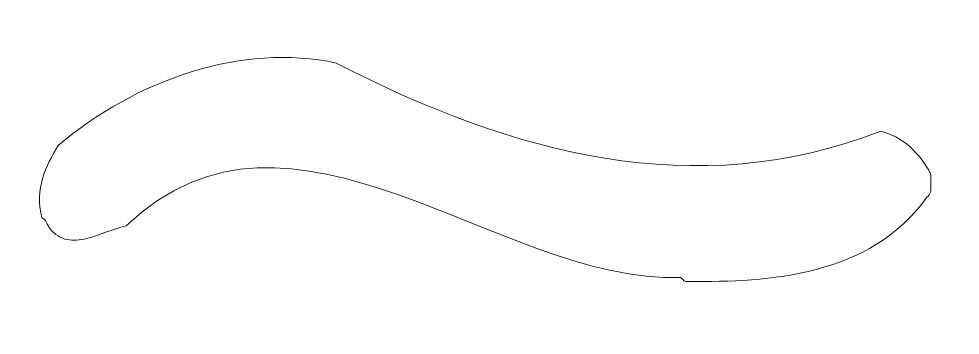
# Model space of a CAD drawing. Header units: millimetres. Extents: x -317 to 163, y -330 to 450.
# Drawn here: x -241.2 to -148, y -68.4 to -37.1 of the extents above; entities that cross this region are included whole.
import ezdxf

# ---------------------------------------------------------------- set-up
doc = ezdxf.new("R2010")
doc.units = ezdxf.units.MM
doc.header["$MEASUREMENT"] = 0
doc.layers.add('layer 1', color=7, linetype='Continuous')

msp = doc.modelspace()

# ---------------------------------------------------------------- linework, layer by layer
at = {"layer": 'layer 1', "color": 250, "lineweight": 9}
for points, knots in [([(-297.0001, 450.5), (-297.0001, 450.5), (143.0001, 450.5), (143.0001, 450.5), (143.0001, 450.5), (153.9999, 450.5), (163, 441.4999), (163, 430.4999), (163, 430.4999), (163, 430.4999), (163, -309.5), (163, -309.5), (163, -309.5), (163, -320.5), (153.9999, -329.5), (143.0001, -329.5), (143.0001, -329.5), (143.0001, -329.5), (-297.0001, -329.5), (-297.0001, -329.5), (-297.0001, -329.5), (-307.9999, -329.5), (-317, -320.5), (-317, -309.5), (-317, -309.5), (-317, -309.5), (-317, 430.4999), (-317, 430.4999), (-317, 430.4999), (-317, 441.4999), (-307.9999, 450.5), (-297.0001, 450.5)], [0, 0, 0, 0, 0.1111111, 0.1111111, 0.1111111, 0.1111111, 0.2222222, 0.2222222, 0.2222222, 0.2222222, 0.3333333, 0.3333333, 0.3333333, 0.3333333, 0.4444444, 0.4444444, 0.4444444, 0.4444444, 0.5555556, 0.5555556, 0.5555556, 0.5555556, 0.6666667, 0.6666667, 0.6666667, 0.6666667, 0.7777778, 0.7777778, 0.7777778, 0.7777778, 1, 1, 1, 1]), ([(-174.849, -63.1367), (-174.849, -63.1367), (-174.1036, -63.1367), (-174.1036, -63.1367), (-174.1036, -63.1367), (-174.1036, -63.1367), (-173.3484, -63.124), (-173.3484, -63.124), (-173.3484, -63.124), (-173.3484, -63.124), (-172.5811, -63.1112), (-172.5811, -63.1112), (-172.5811, -63.1112), (-172.5811, -63.1112), (-171.7917, -63.1012), (-171.7917, -63.1012), (-171.7917, -63.1012), (-171.7917, -63.1012), (-171.0119, -63.0785), (-171.0119, -63.0785), (-171.0119, -63.0785), (-171.0119, -63.0785), (-170.2225, -63.0557), (-170.2225, -63.0557), (-170.2225, -63.0557), (-170.2225, -63.0557), (-169.433, -63.0102), (-169.433, -63.0102), (-169.433, -63.0102), (-169.433, -63.0102), (-168.6217, -62.952), (-168.6217, -62.952), (-168.6217, -62.952), (-168.6217, -62.952), (-167.8222, -62.8837), (-167.8222, -62.8837), (-167.8222, -62.8837), (-167.8222, -62.8837), (-167.0328, -62.8031), (-167.0328, -62.8031), (-167.0328, -62.8031), (-167.0328, -62.8031), (-166.2215, -62.6994), (-166.2215, -62.6994), (-166.2215, -62.6994), (-166.2215, -62.6994), (-165.4098, -62.5853), (-165.4098, -62.5853), (-165.4098, -62.5853), (-165.4098, -62.5853), (-164.6204, -62.4592), (-164.6204, -62.4592), (-164.6204, -62.4592), (-164.6204, -62.4592), (-163.8185, -62.31), (-163.8185, -62.31), (-163.8185, -62.31), (-163.8185, -62.31), (-163.0291, -62.1256), (-163.0291, -62.1256), (-163.0291, -62.1256), (-163.0291, -62.1256), (-162.2275, -61.9433), (-162.2275, -61.9433), (-162.2275, -61.9433), (-162.2275, -61.9433), (-161.4599, -61.7137), (-161.4599, -61.7137), (-161.4599, -61.7137), (-161.4599, -61.7137), (-160.6829, -61.4735), (-160.6829, -61.4735), (-160.6829, -61.4735), (-160.6829, -61.4735), (-159.9153, -61.2106), (-159.9153, -61.2106), (-159.9153, -61.2106), (-159.9153, -61.2106), (-159.1604, -60.9122), (-159.1604, -60.9122), (-159.1604, -60.9122), (-159.1604, -60.9122), (-158.4153, -60.5786), (-158.4153, -60.5786), (-158.4153, -60.5786), (-158.4153, -60.5786), (-157.6796, -60.235), (-157.6796, -60.235), (-157.6796, -60.235), (-157.6796, -60.235), (-156.9587, -59.8456), (-156.9587, -59.8456), (-156.9587, -59.8456), (-156.9587, -59.8456), (-156.2451, -59.4334), (-156.2451, -59.4334), (-156.2451, -59.4334), (-156.2451, -59.4334), (-155.5564, -58.9861), (-155.5564, -58.9861), (-155.5564, -58.9861), (-155.5564, -58.9861), (-154.8896, -58.4933), (-154.8896, -58.4933), (-154.8896, -58.4933), (-154.8896, -58.4933), (-154.2325, -57.9777), (-154.2325, -57.9777), (-154.2325, -57.9777), (-154.2325, -57.9777), (-153.5999, -57.404), (-153.5999, -57.404), (-153.5999, -57.404), (-153.5999, -57.404), (-152.9872, -56.8074), (-152.9872, -56.8074), (-152.9872, -56.8074), (-152.9872, -56.8074), (-152.3889, -56.1781), (-152.3889, -56.1781), (-152.3889, -56.1781), (-152.3889, -56.1781), (-151.8101, -55.4882), (-151.8101, -55.4882), (-151.8101, -55.4882), (-151.8101, -55.4882), (-151.2635, -54.7676), (-151.2635, -54.7676), (-151.2635, -54.7676), (-151.2635, -54.7676), (-151.1311, -54.6642), (-151.1311, -54.6642), (-151.1311, -54.6642), (-151.1311, -54.6642), (-151.0304, -54.5375), (-151.0304, -54.5375), (-151.0304, -54.5375), (-151.0304, -54.5375), (-150.9645, -54.4113), (-150.9645, -54.4113), (-150.9645, -54.4113), (-150.9645, -54.4113), (-150.9202, -54.2748), (-150.9202, -54.2748), (-150.9202, -54.2748), (-150.9202, -54.2748), (-150.8859, -54.1356), (-150.8859, -54.1356), (-150.8859, -54.1356), (-150.8859, -54.1356), (-150.8762, -54.0446), (-150.8762, -54.0446), (-150.8762, -54.0446), (-150.8762, -54.0446), (-150.8637, -53.964), (-150.8637, -53.964), (-150.8637, -53.964), (-150.8637, -53.964), (-150.8637, -53.9412), (-150.8637, -53.9412), (-150.8637, -53.9412), (-150.8637, -53.9412), (-150.8637, -52.508), (-150.8637, -52.508), (-150.8637, -52.508), (-150.8637, -52.508), (-151.0868, -52.0961), (-151.0868, -52.0961), (-151.0868, -52.0961), (-151.0868, -52.0961), (-151.332, -51.707), (-151.332, -51.707), (-151.332, -51.707), (-151.332, -51.707), (-151.5749, -51.3279), (-151.5749, -51.3279), (-151.5749, -51.3279), (-151.5749, -51.3279), (-151.8322, -50.9716), (-151.8322, -50.9716), (-151.8322, -50.9716), (-151.8322, -50.9716), (-152.0993, -50.6404), (-152.0993, -50.6404), (-152.0993, -50.6404), (-152.0993, -50.6404), (-152.3889, -50.3296), (-152.3889, -50.3296), (-152.3889, -50.3296), (-152.3889, -50.3296), (-152.6758, -50.0336), (-152.6758, -50.0336), (-152.6758, -50.0336), (-152.6758, -50.0336), (-152.9647, -49.7582), (-152.9647, -49.7582), (-152.9647, -49.7582), (-152.9647, -49.7582), (-153.2885, -49.4929), (-153.2885, -49.4929), (-153.2885, -49.4929), (-153.2885, -49.4929), (-153.6097, -49.2527), (-153.6097, -49.2527), (-153.6097, -49.2527), (-153.6097, -49.2527), (-153.9456, -49.0352), (-153.9456, -49.0352), (-153.9456, -49.0352), (-153.9456, -49.0352), (-154.2886, -48.8278), (-154.2886, -48.8278), (-154.2886, -48.8278), (-154.2886, -48.8278), (-154.6565, -48.6562), (-154.6565, -48.6562), (-154.6565, -48.6562), (-154.6565, -48.6562), (-155.0341, -48.4842), (-155.0341, -48.4842), (-155.0341, -48.4842), (-155.0341, -48.4842), (-155.4241, -48.3477), (-155.4241, -48.3477), (-155.4241, -48.3477), (-155.4241, -48.3477), (-155.8235, -48.2215), (-155.8235, -48.2215), (-155.8235, -48.2215), (-155.8235, -48.2215), (-157.5472, -48.8509), (-157.5472, -48.8509), (-157.5472, -48.8509), (-157.5472, -48.8509), (-159.2706, -49.4243), (-159.2706, -49.4243), (-159.2706, -49.4243), (-159.2706, -49.4243), (-160.9943, -49.9174), (-160.9943, -49.9174), (-160.9943, -49.9174), (-160.9943, -49.9174), (-162.7177, -50.3547), (-162.7177, -50.3547), (-162.7177, -50.3547), (-162.7177, -50.3547), (-164.4289, -50.7211), (-164.4289, -50.7211), (-164.4289, -50.7211), (-164.4289, -50.7211), (-166.1429, -51.0195), (-166.1429, -51.0195), (-166.1429, -51.0195), (-166.1429, -51.0195), (-167.8541, -51.2594), (-167.8541, -51.2594), (-167.8541, -51.2594), (-167.8541, -51.2594), (-169.5681, -51.4541), (-169.5681, -51.4541), (-169.5681, -51.4541), (-169.5681, -51.4541), (-171.2793, -51.5806), (-171.2793, -51.5806), (-171.2793, -51.5806), (-171.2793, -51.5806), (-172.993, -51.6361), (-172.993, -51.6361), (-172.993, -51.6361), (-172.993, -51.6361), (-174.6945, -51.6361), (-174.6945, -51.6361), (-174.6945, -51.6361), (-174.6945, -51.6361), (-176.3836, -51.5906), (-176.3836, -51.5906), (-176.3836, -51.5906), (-176.3836, -51.5906), (-178.0854, -51.4996), (-178.0854, -51.4996), (-178.0854, -51.4996), (-178.0854, -51.4996), (-179.7742, -51.3504), (-179.7742, -51.3504), (-179.7742, -51.3504), (-179.7742, -51.3504), (-181.466, -51.1557), (-181.466, -51.1557), (-181.466, -51.1557), (-181.466, -51.1557), (-183.1554, -50.893), (-183.1554, -50.893), (-183.1554, -50.893), (-183.1554, -50.893), (-184.8445, -50.605), (-184.8445, -50.605), (-184.8445, -50.605), (-184.8445, -50.605), (-186.5239, -50.2611), (-186.5239, -50.2611), (-186.5239, -50.2611), (-186.5239, -50.2611), (-188.2035, -49.8719), (-188.2035, -49.8719), (-188.2035, -49.8719), (-188.2035, -49.8719), (-189.8708, -49.437), (-189.8708, -49.437), (-189.8708, -49.437), (-189.8708, -49.437), (-191.5623, -48.977), (-191.5623, -48.977), (-191.5623, -48.977), (-191.5623, -48.977), (-193.2295, -48.4614), (-193.2295, -48.4614), (-193.2295, -48.4614), (-193.2295, -48.4614), (-194.8867, -47.9231), (-194.8867, -47.9231), (-194.8867, -47.9231), (-194.8867, -47.9231), (-196.554, -47.3266), (-196.554, -47.3266), (-196.554, -47.3266), (-196.554, -47.3266), (-198.2233, -46.7073), (-198.2233, -46.7073), (-198.2233, -46.7073), (-198.2233, -46.7073), (-199.8784, -46.0553), (-199.8784, -46.0553), (-199.8784, -46.0553), (-199.8784, -46.0553), (-201.5259, -45.3677), (-201.5259, -45.3677), (-201.5259, -45.3677), (-201.5259, -45.3677), (-203.1807, -44.6448), (-203.1807, -44.6448), (-203.1807, -44.6448), (-203.1807, -44.6448), (-204.8282, -43.889), (-204.8282, -43.889), (-204.8282, -43.889), (-204.8282, -43.889), (-206.4735, -43.1081), (-206.4735, -43.1081), (-206.4735, -43.1081), (-206.4735, -43.1081), (-208.1086, -42.3068), (-208.1086, -42.3068), (-208.1086, -42.3068), (-208.1086, -42.3068), (-209.754, -41.4802), (-209.754, -41.4802), (-209.754, -41.4802), (-209.754, -41.4802), (-210.6217, -41.2985), (-210.6217, -41.2985), (-210.6217, -41.2985), (-210.6217, -41.2985), (-211.5093, -41.1593), (-211.5093, -41.1593), (-211.5093, -41.1593), (-211.5093, -41.1593), (-212.3992, -41.0556), (-212.3992, -41.0556), (-212.3992, -41.0556), (-212.3992, -41.0556), (-213.3015, -40.9773), (-213.3015, -40.9773), (-213.3015, -40.9773), (-213.3015, -40.9773), (-214.189, -40.9191), (-214.189, -40.9191), (-214.189, -40.9191), (-214.189, -40.9191), (-215.0913, -40.9067), (-215.0913, -40.9067), (-215.0913, -40.9067), (-215.0913, -40.9067), (-216.0031, -40.9191), (-216.0031, -40.9191), (-216.0031, -40.9191), (-216.0031, -40.9191), (-216.9031, -40.9773), (-216.9031, -40.9773), (-216.9031, -40.9773), (-216.9031, -40.9773), (-217.8151, -41.0455), (-217.8151, -41.0455), (-217.8151, -41.0455), (-217.8151, -41.0455), (-218.7148, -41.1593), (-218.7148, -41.1593), (-218.7148, -41.1593), (-218.7148, -41.1593), (-219.6269, -41.2728), (-219.6269, -41.2728), (-219.6269, -41.2728), (-219.6269, -41.2728), (-220.5292, -41.445), (-220.5292, -41.445), (-220.5292, -41.445), (-220.5292, -41.445), (-221.4291, -41.6294), (-221.4291, -41.6294), (-221.4291, -41.6294), (-221.4291, -41.6294), (-222.3409, -41.8468), (-222.3409, -41.8468), (-222.3409, -41.8468), (-222.3409, -41.8468), (-223.2308, -42.0767), (-223.2308, -42.0767), (-223.2308, -42.0767), (-223.2308, -42.0767), (-224.1308, -42.3396), (-224.1308, -42.3396), (-224.1308, -42.3396), (-224.1308, -42.3396), (-225.0207, -42.6277), (-225.0207, -42.6277), (-225.0207, -42.6277), (-225.0207, -42.6277), (-225.9109, -42.9589), (-225.9109, -42.9589), (-225.9109, -42.9589), (-225.9109, -42.9589), (-226.7786, -43.2925), (-226.7786, -43.2925), (-226.7786, -43.2925), (-226.7786, -43.2925), (-227.6561, -43.6591), (-227.6561, -43.6591), (-227.6561, -43.6591), (-227.6561, -43.6591), (-228.5121, -44.0382), (-228.5121, -44.0382), (-228.5121, -44.0382), (-228.5121, -44.0382), (-229.3674, -44.4377), (-229.3674, -44.4377), (-229.3674, -44.4377), (-229.3674, -44.4377), (-230.2133, -44.8749), (-230.2133, -44.8749), (-230.2133, -44.8749), (-230.2133, -44.8749), (-231.0595, -45.3323), (-231.0595, -45.3323), (-231.0595, -45.3323), (-231.0595, -45.3323), (-231.8805, -45.8027), (-231.8805, -45.8027), (-231.8805, -45.8027), (-231.8805, -45.8027), (-232.6921, -46.2955), (-232.6921, -46.2955), (-232.6921, -46.2955), (-232.6921, -46.2955), (-233.4937, -46.811), (-233.4937, -46.811), (-233.4937, -46.811), (-233.4937, -46.811), (-234.2956, -47.3393), (-234.2956, -47.3393), (-234.2956, -47.3393), (-234.2956, -47.3393), (-235.0605, -47.8877), (-235.0605, -47.8877), (-235.0605, -47.8877), (-235.0605, -47.8877), (-235.8281, -48.4614), (-235.8281, -48.4614), (-235.8281, -48.4614), (-235.8281, -48.4614), (-236.5732, -49.058), (-236.5732, -49.058), (-236.5732, -49.058), (-236.5732, -49.058), (-237.3089, -49.6548), (-237.3089, -49.6548), (-237.3089, -49.6548), (-237.3089, -49.6548), (-237.5293, -50.0439), (-237.5293, -50.0439), (-237.5293, -50.0439), (-237.5293, -50.0439), (-237.7524, -50.433), (-237.7524, -50.433), (-237.7524, -50.433), (-237.7524, -50.433), (-237.9633, -50.8351), (-237.9633, -50.8351), (-237.9633, -50.8351), (-237.9633, -50.8351), (-238.1743, -51.2242), (-238.1743, -51.2242), (-238.1743, -51.2242), (-238.1743, -51.2242), (-238.3655, -51.6361), (-238.3655, -51.6361), (-238.3655, -51.6361), (-238.3655, -51.6361), (-238.5418, -52.0604), (-238.5418, -52.0604), (-238.5418, -52.0604), (-238.5418, -52.0604), (-238.6987, -52.4852), (-238.6987, -52.4852), (-238.6987, -52.4852), (-238.6987, -52.4852), (-238.8435, -52.9201), (-238.8435, -52.9201), (-238.8435, -52.9201), (-238.8435, -52.9201), (-238.9537, -53.3675), (-238.9537, -53.3675), (-238.9537, -53.3675), (-238.9537, -53.3675), (-239.0545, -53.8148), (-239.0545, -53.8148), (-239.0545, -53.8148), (-239.0545, -53.8148), (-239.1203, -54.2848), (-239.1203, -54.2848), (-239.1203, -54.2848), (-239.1203, -54.2848), (-239.1549, -54.7676), (-239.1549, -54.7676), (-239.1549, -54.7676), (-239.1549, -54.7676), (-239.1425, -55.2607), (-239.1425, -55.2607), (-239.1425, -55.2607), (-239.1425, -55.2607), (-239.0985, -55.7636), (-239.0985, -55.7636), (-239.0985, -55.7636), (-239.0985, -55.7636), (-239.0199, -56.2691), (-239.0199, -56.2691), (-239.0199, -56.2691), (-239.0199, -56.2691), (-238.8973, -56.8074), (-238.8973, -56.8074), (-238.8973, -56.8074), (-238.8973, -56.8074), (-238.7528, -56.8984), (-238.7528, -56.8984), (-238.7528, -56.8984), (-238.7528, -56.8984), (-238.6302, -57.0148), (-238.6302, -57.0148), (-238.6302, -57.0148), (-238.6302, -57.0148), (-238.5321, -57.151), (-238.5321, -57.151), (-238.5321, -57.151), (-238.5321, -57.151), (-238.4535, -57.2875), (-238.4535, -57.2875), (-238.4535, -57.2875), (-238.4535, -57.2875), (-238.3873, -57.414), (-238.3873, -57.414), (-238.3873, -57.414), (-238.3873, -57.414), (-238.3309, -57.5177), (-238.3309, -57.5177), (-238.3309, -57.5177), (-238.3309, -57.5177), (-238.309, -57.5987), (-238.309, -57.5987), (-238.309, -57.5987), (-238.309, -57.5987), (-238.2969, -57.6214), (-238.2969, -57.6214), (-238.2969, -57.6214), (-238.2969, -57.6214), (-238.1078, -57.8743), (-238.1078, -57.8743), (-238.1078, -57.8743), (-238.1078, -57.8743), (-237.9093, -58.0915), (-237.9093, -58.0915), (-237.9093, -58.0915), (-237.9093, -58.0915), (-237.7181, -58.2986), (-237.7181, -58.2986), (-237.7181, -58.2986), (-237.7181, -58.2986), (-237.5196, -58.4581), (-237.5196, -58.4581), (-237.5196, -58.4581), (-237.5196, -58.4581), (-237.2965, -58.6073), (-237.2965, -58.6073), (-237.2965, -58.6073), (-237.2965, -58.6073), (-237.0953, -58.7435), (-237.0953, -58.7435), (-237.0953, -58.7435), (-237.0953, -58.7435), (-236.8625, -58.8372), (-236.8625, -58.8372), (-236.8625, -58.8372), (-236.8625, -58.8372), (-236.6421, -58.9155), (-236.6421, -58.9155), (-236.6421, -58.9155), (-236.6421, -58.9155), (-236.4187, -58.9734), (-236.4187, -58.9734), (-236.4187, -58.9734), (-236.4187, -58.9734), (-236.1859, -59.0092), (-236.1859, -59.0092), (-236.1859, -59.0092), (-236.1859, -59.0092), (-235.9504, -59.0316), (-235.9504, -59.0316), (-235.9504, -59.0316), (-235.9504, -59.0316), (-235.7176, -59.042), (-235.7176, -59.042), (-235.7176, -59.042), (-235.7176, -59.042), (-235.4724, -59.0316), (-235.4724, -59.0316), (-235.4724, -59.0316), (-235.4724, -59.0316), (-235.2295, -59.0092), (-235.2295, -59.0092), (-235.2295, -59.0092), (-235.2295, -59.0092), (-234.9846, -58.9734), (-234.9846, -58.9734), (-234.9846, -58.9734), (-234.9846, -58.9734), (-234.7269, -58.9155), (-234.7269, -58.9155), (-234.7269, -58.9155), (-234.7269, -58.9155), (-234.472, -58.86), (-234.472, -58.86), (-234.472, -58.86), (-234.472, -58.86), (-234.227, -58.7917), (-234.227, -58.7917), (-234.227, -58.7917), (-234.227, -58.7917), (-233.9721, -58.7208), (-233.9721, -58.7208), (-233.9721, -58.7208), (-233.9721, -58.7208), (-233.7047, -58.6425), (-233.7047, -58.6425), (-233.7047, -58.6425), (-233.7047, -58.6425), (-233.4497, -58.5491), (-233.4497, -58.5491), (-233.4497, -58.5491), (-233.4497, -58.5491), (-233.1947, -58.4581), (-233.1947, -58.4581), (-233.1947, -58.4581), (-233.1947, -58.4581), (-232.9374, -58.3769), (-232.9374, -58.3769), (-232.9374, -58.3769), (-232.9374, -58.3769), (-232.67, -58.2761), (-232.67, -58.2761), (-232.67, -58.2761), (-232.67, -58.2761), (-232.4053, -58.1825), (-232.4053, -58.1825), (-232.4053, -58.1825), (-232.4053, -58.1825), (-232.1479, -58.0915), (-232.1479, -58.0915), (-232.1479, -58.0915), (-232.1479, -58.0915), (-231.8805, -58.0005), (-231.8805, -58.0005), (-231.8805, -58.0005), (-231.8805, -58.0005), (-231.6158, -57.9068), (-231.6158, -57.9068), (-231.6158, -57.9068), (-231.6158, -57.9068), (-231.3582, -57.8285), (-231.3582, -57.8285), (-231.3582, -57.8285), (-231.3582, -57.8285), (-231.0911, -57.7479), (-231.0911, -57.7479), (-231.0911, -57.7479), (-231.0911, -57.7479), (-230.8361, -57.6796), (-230.8361, -57.6796), (-230.8361, -57.6796), (-230.8361, -57.6796), (-230.569, -57.6214), (-230.569, -57.6214), (-230.569, -57.6214), (-230.569, -57.6214), (-229.0244, -56.2464), (-229.0244, -56.2464), (-229.0244, -56.2464), (-229.0244, -56.2464), (-227.4455, -55.0888), (-227.4455, -55.0888), (-227.4455, -55.0888), (-227.4455, -55.0888), (-225.8444, -54.1256), (-225.8444, -54.1256), (-225.8444, -54.1256), (-225.8444, -54.1256), (-224.2191, -53.3447), (-224.2191, -53.3447), (-224.2191, -53.3447), (-224.2191, -53.3447), (-222.5959, -52.7381), (-222.5959, -52.7381), (-222.5959, -52.7381), (-222.5959, -52.7381), (-220.9384, -52.3032), (-220.9384, -52.3032), (-220.9384, -52.3032), (-220.9384, -52.3032), (-219.2714, -52.0051), (-219.2714, -52.0051), (-219.2714, -52.0051), (-219.2714, -52.0051), (-217.5823, -51.8663), (-217.5823, -51.8663), (-217.5823, -51.8663), (-217.5823, -51.8663), (-215.8808, -51.8562), (-215.8808, -51.8562), (-215.8808, -51.8562), (-215.8808, -51.8562), (-214.1793, -51.9469), (-214.1793, -51.9469), (-214.1793, -51.9469), (-214.1793, -51.9469), (-212.4556, -52.1768), (-212.4556, -52.1768), (-212.4556, -52.1768), (-212.4556, -52.1768), (-210.7198, -52.4852), (-210.7198, -52.4852), (-210.7198, -52.4852), (-210.7198, -52.4852), (-208.974, -52.8871), (-208.974, -52.8871), (-208.974, -52.8871), (-208.974, -52.8871), (-207.2287, -53.3675), (-207.2287, -53.3675), (-207.2287, -53.3675), (-207.2287, -53.3675), (-205.4731, -53.9084), (-205.4731, -53.9084), (-205.4731, -53.9084), (-205.4731, -53.9084), (-203.7054, -54.5023), (-203.7054, -54.5023), (-203.7054, -54.5023), (-203.7054, -54.5023), (-201.9354, -55.1443), (-201.9354, -55.1443), (-201.9354, -55.1443), (-201.9354, -55.1443), (-200.1677, -55.8218), (-200.1677, -55.8218), (-200.1677, -55.8218), (-200.1677, -55.8218), (-198.3902, -56.5217), (-198.3902, -56.5217), (-198.3902, -56.5217), (-198.3902, -56.5217), (-196.6104, -57.2323), (-196.6104, -57.2323), (-196.6104, -57.2323), (-196.6104, -57.2323), (-194.8427, -57.9423), (-194.8427, -57.9423), (-194.8427, -57.9423), (-194.8427, -57.9423), (-193.0626, -58.6425), (-193.0626, -58.6425), (-193.0626, -58.6425), (-193.0626, -58.6425), (-191.2952, -59.33), (-191.2952, -59.33), (-191.2952, -59.33), (-191.2952, -59.33), (-189.5272, -59.972), (-189.5272, -59.972), (-189.5272, -59.972), (-189.5272, -59.972), (-187.7695, -60.5786), (-187.7695, -60.5786), (-187.7695, -60.5786), (-187.7695, -60.5786), (-186.0142, -61.1397), (-186.0142, -61.1397), (-186.0142, -61.1397), (-186.0142, -61.1397), (-184.2684, -61.6227), (-184.2684, -61.6227), (-184.2684, -61.6227), (-184.2684, -61.6227), (-182.5107, -62.0343), (-182.5107, -62.0343), (-182.5107, -62.0343), (-182.5107, -62.0343), (-180.7773, -62.3555), (-180.7773, -62.3555), (-180.7773, -62.3555), (-180.7773, -62.3555), (-179.0536, -62.5957), (-179.0536, -62.5957), (-179.0536, -62.5957), (-179.0536, -62.5957), (-177.3521, -62.7218), (-177.3521, -62.7218), (-177.3521, -62.7218), (-177.3521, -62.7218), (-175.6506, -62.7218), (-175.6506, -62.7218), (-175.6506, -62.7218), (-175.6506, -62.7218), (-175.5159, -62.8613), (-175.5159, -62.8613), (-175.5159, -62.8613), (-175.5159, -62.8613), (-175.4154, -62.9647), (-175.4154, -62.9647), (-175.4154, -62.9647), (-175.4154, -62.9647), (-175.3271, -63.043), (-175.3271, -63.043), (-175.3271, -63.043), (-175.3271, -63.043), (-175.2485, -63.0785), (-175.2485, -63.0785), (-175.2485, -63.0785), (-175.2485, -63.0785), (-175.1725, -63.1112), (-175.1725, -63.1112), (-175.1725, -63.1112), (-175.1725, -63.1112), (-175.0939, -63.124), (-175.0939, -63.124), (-175.0939, -63.124), (-175.0939, -63.124), (-174.9837, -63.1367), (-174.9837, -63.1367), (-174.9837, -63.1367), (-174.9837, -63.1367), (-174.849, -63.1367), (-174.849, -63.1367)], [0, 0, 0, 0, 0.0045872, 0.0045872, 0.0045872, 0.0045872, 0.0091743, 0.0091743, 0.0091743, 0.0091743, 0.0137615, 0.0137615, 0.0137615, 0.0137615, 0.0183486, 0.0183486, 0.0183486, 0.0183486, 0.0229358, 0.0229358, 0.0229358, 0.0229358, 0.0275229, 0.0275229, 0.0275229, 0.0275229, 0.0321101, 0.0321101, 0.0321101, 0.0321101, 0.0366972, 0.0366972, 0.0366972, 0.0366972, 0.0412844, 0.0412844, 0.0412844, 0.0412844, 0.0458716, 0.0458716, 0.0458716, 0.0458716, 0.0504587, 0.0504587, 0.0504587, 0.0504587, 0.0550459, 0.0550459, 0.0550459, 0.0550459, 0.059633, 0.059633, 0.059633, 0.059633, 0.0642202, 0.0642202, 0.0642202, 0.0642202, 0.0688073, 0.0688073, 0.0688073, 0.0688073, 0.0733945, 0.0733945, 0.0733945, 0.0733945, 0.0779817, 0.0779817, 0.0779817, 0.0779817, 0.0825688, 0.0825688, 0.0825688, 0.0825688, 0.087156, 0.087156, 0.087156, 0.087156, 0.0917431, 0.0917431, 0.0917431, 0.0917431, 0.0963303, 0.0963303, 0.0963303, 0.0963303, 0.1009174, 0.1009174, 0.1009174, 0.1009174, 0.1055046, 0.1055046, 0.1055046, 0.1055046, 0.1100917, 0.1100917, 0.1100917, 0.1100917, 0.1146789, 0.1146789, 0.1146789, 0.1146789, 0.1192661, 0.1192661, 0.1192661, 0.1192661, 0.1238532, 0.1238532, 0.1238532, 0.1238532, 0.1284404, 0.1284404, 0.1284404, 0.1284404, 0.1330275, 0.1330275, 0.1330275, 0.1330275, 0.1376147, 0.1376147, 0.1376147, 0.1376147, 0.1422018, 0.1422018, 0.1422018, 0.1422018, 0.146789, 0.146789, 0.146789, 0.146789, 0.1513761, 0.1513761, 0.1513761, 0.1513761, 0.1559633, 0.1559633, 0.1559633, 0.1559633, 0.1605505, 0.1605505, 0.1605505, 0.1605505, 0.1651376, 0.1651376, 0.1651376, 0.1651376, 0.1697248, 0.1697248, 0.1697248, 0.1697248, 0.1743119, 0.1743119, 0.1743119, 0.1743119, 0.1788991, 0.1788991, 0.1788991, 0.1788991, 0.1834862, 0.1834862, 0.1834862, 0.1834862, 0.1880734, 0.1880734, 0.1880734, 0.1880734, 0.1926606, 0.1926606, 0.1926606, 0.1926606, 0.1972477, 0.1972477, 0.1972477, 0.1972477, 0.2018349, 0.2018349, 0.2018349, 0.2018349, 0.206422, 0.206422, 0.206422, 0.206422, 0.2110092, 0.2110092, 0.2110092, 0.2110092, 0.2155963, 0.2155963, 0.2155963, 0.2155963, 0.2201835, 0.2201835, 0.2201835, 0.2201835, 0.2247706, 0.2247706, 0.2247706, 0.2247706, 0.2293578, 0.2293578, 0.2293578, 0.2293578, 0.233945, 0.233945, 0.233945, 0.233945, 0.2385321, 0.2385321, 0.2385321, 0.2385321, 0.2431193, 0.2431193, 0.2431193, 0.2431193, 0.2477064, 0.2477064, 0.2477064, 0.2477064, 0.2522936, 0.2522936, 0.2522936, 0.2522936, 0.2568807, 0.2568807, 0.2568807, 0.2568807, 0.2614679, 0.2614679, 0.2614679, 0.2614679, 0.266055, 0.266055, 0.266055, 0.266055, 0.2706422, 0.2706422, 0.2706422, 0.2706422, 0.2752294, 0.2752294, 0.2752294, 0.2752294, 0.2798165, 0.2798165, 0.2798165, 0.2798165, 0.2844037, 0.2844037, 0.2844037, 0.2844037, 0.2889908, 0.2889908, 0.2889908, 0.2889908, 0.293578, 0.293578, 0.293578, 0.293578, 0.2981651, 0.2981651, 0.2981651, 0.2981651, 0.3027523, 0.3027523, 0.3027523, 0.3027523, 0.3073394, 0.3073394, 0.3073394, 0.3073394, 0.3119266, 0.3119266, 0.3119266, 0.3119266, 0.3165138, 0.3165138, 0.3165138, 0.3165138, 0.3211009, 0.3211009, 0.3211009, 0.3211009, 0.3256881, 0.3256881, 0.3256881, 0.3256881, 0.3302752, 0.3302752, 0.3302752, 0.3302752, 0.3348624, 0.3348624, 0.3348624, 0.3348624, 0.3394495, 0.3394495, 0.3394495, 0.3394495, 0.3440367, 0.3440367, 0.3440367, 0.3440367, 0.3486239, 0.3486239, 0.3486239, 0.3486239, 0.353211, 0.353211, 0.353211, 0.353211, 0.3577982, 0.3577982, 0.3577982, 0.3577982, 0.3623853, 0.3623853, 0.3623853, 0.3623853, 0.3669725, 0.3669725, 0.3669725, 0.3669725, 0.3715596, 0.3715596, 0.3715596, 0.3715596, 0.3761468, 0.3761468, 0.3761468, 0.3761468, 0.3807339, 0.3807339, 0.3807339, 0.3807339, 0.3853211, 0.3853211, 0.3853211, 0.3853211, 0.3899083, 0.3899083, 0.3899083, 0.3899083, 0.3944954, 0.3944954, 0.3944954, 0.3944954, 0.3990826, 0.3990826, 0.3990826, 0.3990826, 0.4036697, 0.4036697, 0.4036697, 0.4036697, 0.4082569, 0.4082569, 0.4082569, 0.4082569, 0.412844, 0.412844, 0.412844, 0.412844, 0.4174312, 0.4174312, 0.4174312, 0.4174312, 0.4220183, 0.4220183, 0.4220183, 0.4220183, 0.4266055, 0.4266055, 0.4266055, 0.4266055, 0.4311927, 0.4311927, 0.4311927, 0.4311927, 0.4357798, 0.4357798, 0.4357798, 0.4357798, 0.440367, 0.440367, 0.440367, 0.440367, 0.4449541, 0.4449541, 0.4449541, 0.4449541, 0.4495413, 0.4495413, 0.4495413, 0.4495413, 0.4541284, 0.4541284, 0.4541284, 0.4541284, 0.4587156, 0.4587156, 0.4587156, 0.4587156, 0.4633028, 0.4633028, 0.4633028, 0.4633028, 0.4678899, 0.4678899, 0.4678899, 0.4678899, 0.4724771, 0.4724771, 0.4724771, 0.4724771, 0.4770642, 0.4770642, 0.4770642, 0.4770642, 0.4816514, 0.4816514, 0.4816514, 0.4816514, 0.4862385, 0.4862385, 0.4862385, 0.4862385, 0.4908257, 0.4908257, 0.4908257, 0.4908257, 0.4954128, 0.4954128, 0.4954128, 0.4954128, 0.5, 0.5, 0.5, 0.5, 0.5045872, 0.5045872, 0.5045872, 0.5045872, 0.5091743, 0.5091743, 0.5091743, 0.5091743, 0.5137615, 0.5137615, 0.5137615, 0.5137615, 0.5183486, 0.5183486, 0.5183486, 0.5183486, 0.5229358, 0.5229358, 0.5229358, 0.5229358, 0.5275229, 0.5275229, 0.5275229, 0.5275229, 0.5321101, 0.5321101, 0.5321101, 0.5321101, 0.5366972, 0.5366972, 0.5366972, 0.5366972, 0.5412844, 0.5412844, 0.5412844, 0.5412844, 0.5458716, 0.5458716, 0.5458716, 0.5458716, 0.5504587, 0.5504587, 0.5504587, 0.5504587, 0.5550459, 0.5550459, 0.5550459, 0.5550459, 0.559633, 0.559633, 0.559633, 0.559633, 0.5642202, 0.5642202, 0.5642202, 0.5642202, 0.5688073, 0.5688073, 0.5688073, 0.5688073, 0.5733945, 0.5733945, 0.5733945, 0.5733945, 0.5779817, 0.5779817, 0.5779817, 0.5779817, 0.5825688, 0.5825688, 0.5825688, 0.5825688, 0.587156, 0.587156, 0.587156, 0.587156, 0.5917431, 0.5917431, 0.5917431, 0.5917431, 0.5963303, 0.5963303, 0.5963303, 0.5963303, 0.6009174, 0.6009174, 0.6009174, 0.6009174, 0.6055046, 0.6055046, 0.6055046, 0.6055046, 0.6100917, 0.6100917, 0.6100917, 0.6100917, 0.6146789, 0.6146789, 0.6146789, 0.6146789, 0.6192661, 0.6192661, 0.6192661, 0.6192661, 0.6238532, 0.6238532, 0.6238532, 0.6238532, 0.6284404, 0.6284404, 0.6284404, 0.6284404, 0.6330275, 0.6330275, 0.6330275, 0.6330275, 0.6376147, 0.6376147, 0.6376147, 0.6376147, 0.6422018, 0.6422018, 0.6422018, 0.6422018, 0.646789, 0.646789, 0.646789, 0.646789, 0.6513761, 0.6513761, 0.6513761, 0.6513761, 0.6559633, 0.6559633, 0.6559633, 0.6559633, 0.6605505, 0.6605505, 0.6605505, 0.6605505, 0.6651376, 0.6651376, 0.6651376, 0.6651376, 0.6697248, 0.6697248, 0.6697248, 0.6697248, 0.6743119, 0.6743119, 0.6743119, 0.6743119, 0.6788991, 0.6788991, 0.6788991, 0.6788991, 0.6834862, 0.6834862, 0.6834862, 0.6834862, 0.6880734, 0.6880734, 0.6880734, 0.6880734, 0.6926606, 0.6926606, 0.6926606, 0.6926606, 0.6972477, 0.6972477, 0.6972477, 0.6972477, 0.7018349, 0.7018349, 0.7018349, 0.7018349, 0.706422, 0.706422, 0.706422, 0.706422, 0.7110092, 0.7110092, 0.7110092, 0.7110092, 0.7155963, 0.7155963, 0.7155963, 0.7155963, 0.7201835, 0.7201835, 0.7201835, 0.7201835, 0.7247706, 0.7247706, 0.7247706, 0.7247706, 0.7293578, 0.7293578, 0.7293578, 0.7293578, 0.733945, 0.733945, 0.733945, 0.733945, 0.7385321, 0.7385321, 0.7385321, 0.7385321, 0.7431193, 0.7431193, 0.7431193, 0.7431193, 0.7477064, 0.7477064, 0.7477064, 0.7477064, 0.7522936, 0.7522936, 0.7522936, 0.7522936, 0.7568807, 0.7568807, 0.7568807, 0.7568807, 0.7614679, 0.7614679, 0.7614679, 0.7614679, 0.766055, 0.766055, 0.766055, 0.766055, 0.7706422, 0.7706422, 0.7706422, 0.7706422, 0.7752294, 0.7752294, 0.7752294, 0.7752294, 0.7798165, 0.7798165, 0.7798165, 0.7798165, 0.7844037, 0.7844037, 0.7844037, 0.7844037, 0.7889908, 0.7889908, 0.7889908, 0.7889908, 0.793578, 0.793578, 0.793578, 0.793578, 0.7981651, 0.7981651, 0.7981651, 0.7981651, 0.8027523, 0.8027523, 0.8027523, 0.8027523, 0.8073394, 0.8073394, 0.8073394, 0.8073394, 0.8119266, 0.8119266, 0.8119266, 0.8119266, 0.8165138, 0.8165138, 0.8165138, 0.8165138, 0.8211009, 0.8211009, 0.8211009, 0.8211009, 0.8256881, 0.8256881, 0.8256881, 0.8256881, 0.8302752, 0.8302752, 0.8302752, 0.8302752, 0.8348624, 0.8348624, 0.8348624, 0.8348624, 0.8394495, 0.8394495, 0.8394495, 0.8394495, 0.8440367, 0.8440367, 0.8440367, 0.8440367, 0.8486239, 0.8486239, 0.8486239, 0.8486239, 0.853211, 0.853211, 0.853211, 0.853211, 0.8577982, 0.8577982, 0.8577982, 0.8577982, 0.8623853, 0.8623853, 0.8623853, 0.8623853, 0.8669725, 0.8669725, 0.8669725, 0.8669725, 0.8715596, 0.8715596, 0.8715596, 0.8715596, 0.8761468, 0.8761468, 0.8761468, 0.8761468, 0.8807339, 0.8807339, 0.8807339, 0.8807339, 0.8853211, 0.8853211, 0.8853211, 0.8853211, 0.8899083, 0.8899083, 0.8899083, 0.8899083, 0.8944954, 0.8944954, 0.8944954, 0.8944954, 0.8990826, 0.8990826, 0.8990826, 0.8990826, 0.9036697, 0.9036697, 0.9036697, 0.9036697, 0.9082569, 0.9082569, 0.9082569, 0.9082569, 0.912844, 0.912844, 0.912844, 0.912844, 0.9174312, 0.9174312, 0.9174312, 0.9174312, 0.9220183, 0.9220183, 0.9220183, 0.9220183, 0.9266055, 0.9266055, 0.9266055, 0.9266055, 0.9311927, 0.9311927, 0.9311927, 0.9311927, 0.9357798, 0.9357798, 0.9357798, 0.9357798, 0.940367, 0.940367, 0.940367, 0.940367, 0.9449541, 0.9449541, 0.9449541, 0.9449541, 0.9495413, 0.9495413, 0.9495413, 0.9495413, 0.9541284, 0.9541284, 0.9541284, 0.9541284, 0.9587156, 0.9587156, 0.9587156, 0.9587156, 0.9633028, 0.9633028, 0.9633028, 0.9633028, 0.9678899, 0.9678899, 0.9678899, 0.9678899, 0.9724771, 0.9724771, 0.9724771, 0.9724771, 0.9770642, 0.9770642, 0.9770642, 0.9770642, 0.9816514, 0.9816514, 0.9816514, 0.9816514, 0.9862385, 0.9862385, 0.9862385, 0.9862385, 0.9908257, 0.9908257, 0.9908257, 0.9908257, 1, 1, 1, 1])]:
    msp.add_open_spline(points, degree=3, knots=knots, dxfattribs=at)

doc.saveas('drawing.dxf')
